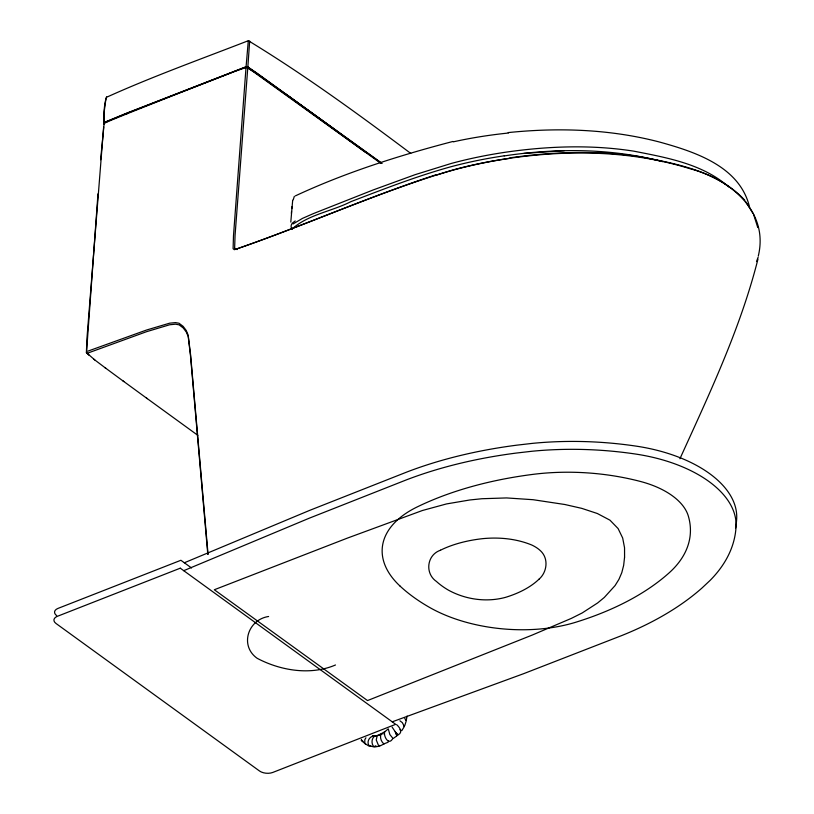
<?xml version="1.0" encoding="UTF-8"?>
<svg xmlns="http://www.w3.org/2000/svg" width="814" height="814" viewBox="0 0 814 814"><rect width="100%" height="100%" fill="white"/><g stroke="black" fill="none" stroke-linecap="round" stroke-linejoin="round"><path stroke-width="1.22" d="M89.214 355.392L86.386 352.594L87.027 337.413L103.643 126.984M86.64 350.59L97.975 193.824M388.482 741.045L388.075 742.266L383.832 743.894C381.094 741.534 379.385 736.924 381.369 733.638L385.093 731.511M388.359 729.13L389.825 734.513L393.091 738.563L396.764 735.958L396.337 733.536L397.853 734.94C403.49 732.529 399.552 727.268 396.642 724.633M290.802 222.08L292.684 200.203M100.61 159.758L104.141 123.453L106.807 122.12M291.371 213.309L291.534 211.447M291.768 208.577L291.931 206.746M293.223 199.817L294.322 196.378M106.034 98.067L104.172 111.833L104.019 123.626L104.192 122.67L106.675 121.408L126.76 113.136L246.082 66.728L248.29 40.873M382.031 163.37L247.843 66.921L249.674 41.026M381.664 163.339L256.491 72.792L247.822 67.104L246.062 66.911L233.486 235.846L233.099 248.687L234.351 249.715C307.977 224.613 378.968 191.687 453.724 169.75A329.751 179.579 4.5 0 1 509.147 158.343C569.383 149.623 631.837 150.529 690.313 168.803C729.822 179.222 769.128 210.897 758.312 255.983M247.822 67.104L235.053 235.47L234.625 248.25L235.836 249.247C303.103 225.926 368.376 196.886 436.101 174.735M392.531 739C388.482 745.716 383.455 736.11 384.605 731.928L388.054 729.069M406.267 720.4L407.092 716.066M757.956 259.137C740.394 328.602 709.442 393.752 679.934 458.74M756.511 261.579L758.139 257.173M104.141 123.453L103.958 124.41M246.062 66.911L126.903 113.258L106.858 121.51L104.375 122.782L104.151 124.349L104.202 123.738M104.131 123.85L104.375 122.782M384.167 743.854L380.158 745.899L378.53 745.512L376.251 739.957L377.106 736.039L380.962 733.74L383.221 733.882M292.287 228.846C308.007 214.601 332.02 211.304 350.793 201.689C383.455 189.163 416.107 176.414 449.847 167.043A326.648 177.91 4.5 0 1 504.283 155.8M365.913 737.779L364.804 739.743L364.814 743.457L368.538 745.848L370.787 745.939M379.843 745.349L378.978 746.265L375.071 746.916L373.25 746C371.347 743.141 371.611 738.847 374.196 736.487L378.123 735.174L379.762 735.48M106.634 96.734C103.856 104.752 103.846 114.214 104.192 122.67M375.875 745.726L373.952 746.947L368.976 745.644C365.985 741.066 370.645 734.737 375.895 736.039M539.092 579.13C546.54 572.669 548.585 560.358 542.134 552.543A34.544 18.814 4.5 0 0 537.688 548.463A34.544 18.814 4.5 0 0 531.715 544.993C516.473 538.736 499.511 537.087 483.18 538.603A100.875 54.945 4.5 0 0 440.506 550.193M293.101 223.952L302.442 218.406L313.37 213.604L373.209 189.937L415.221 174.634L451.2 163.472A331.329 180.454 4.5 0 1 506.644 152.055C548.748 146.082 591.727 144.556 633.852 151.17C666.747 157.641 702.808 163.919 728.622 186.854M295.228 220.94L292.216 223.219L291.259 225.061L291.097 227.014L292.257 229.121M295.309 195.909C345.543 172.436 399.247 155.484 452.94 141.463M403.815 726.149L404.782 725.518L406.196 721.072L404.721 718.223M440.537 550.213C426.841 554.822 424.613 573.351 436.416 581.44A80.464 43.824 4.5 0 0 448.382 590.119C465.567 599.582 486.569 602.523 505.555 597.344A100.875 54.935 4.5 0 0 539.072 579.12M106.624 122.181L113.624 119.22M184.351 562.769L309.839 510.307L407.061 471.947A359.503 195.798 4.5 0 1 516.737 445.177L532.549 443.355A236.518 128.816 4.5 0 1 636.446 446.174A121.093 65.954 4.5 0 1 736.68 518.833A236.518 128.816 4.5 0 1 735.541 528.133M183.73 570.675L309.218 518.213L406.44 479.853A359.503 195.798 4.5 0 1 516.117 453.083L531.929 451.261A236.518 128.816 4.5 0 1 635.826 454.08A121.093 65.954 4.5 0 1 736.049 526.739A236.518 128.816 4.5 0 1 710.093 580.413L702.116 587.901A359.503 195.798 4.5 0 1 621.418 635.683L523.677 673.666L392.236 721.825M113.451 119.282L126.852 113.868M126.699 113.919L148.545 105.23M148.423 105.271L174.501 94.963M174.41 94.994L235.816 71.022L246.011 67.521L247.782 67.694L380.942 163.4M268.6 616.503C247.995 619.505 239.347 645.695 257.183 658.312C280.525 670.655 310.51 675.661 335.48 664.987M87.281 353.266L146.479 331.715L169.658 324.766L175.57 324.176L179.1 324.847L183.231 327.971L186.274 331.99L188.217 336.548L190.507 355.871L207.784 554.151M87.536 351.272L146.551 330.026L169.648 323.178L175.529 322.598L179.039 323.26L183.14 326.353L186.172 330.392L188.176 335.124L190.578 354.701L208.069 554.446M235.083 249.379L235.836 249.247M504.222 155.912C556.715 148.077 611.019 148.097 662.576 161.64M510.154 157.804C553.266 151.74 597.262 150.132 640.414 156.787C677.279 163.858 718.172 171.469 744.8 200.254M523.768 153.429L564.295 150.692M508.18 132.59C558.608 127.401 610.062 129.141 659.289 141.972C695.075 151.831 740.211 166.483 749.623 207.448M246.082 66.728L247.843 66.921M246.896 67.552L256.441 73.402L286.029 94.638M372.507 735.876L374.338 736.283M363.034 741.34L361.131 740.14M365.751 744.23L361.792 740.944L361.467 739.387M397.547 734.798L396.337 733.536L397.853 734.94M234.625 248.25L237.159 249.572M399.939 729.792L401.821 730.626L404.355 726.475L402.299 722.608L399.918 720.807M197.853 435.348L146.398 397.985M191.534 567.979L180.901 560.276L57.998 608.404A9.453 5.149 4.5 0 0 56.665 615.598M286.029 94.221L336.548 130.861M286.009 94.556L365.364 152.177M122.995 380.911L147.293 398.657M104.904 367.592L123.881 381.583M93.925 359.289L105.8 368.264M410.775 153.429C358.16 113.96 304.385 74.796 248.351 40.7C201.262 58.984 152.493 76.516 107.051 97.039M94.811 359.961L86.386 352.594M395.166 731.857L396.713 733.933L392.124 727.116M745.471 201.333L752.869 213.197M753.55 214.275L757.773 227.554M436.508 175.081A330.372 179.284 4.4 0 1 510.439 158.242M453.317 141.84A332.102 170.909 7 0 1 508.465 133.018M624.572 557.132L623.656 565.364L621.784 572.7L618.925 579.375L615.048 585.612L604.324 597.435L597.659 602.93L582.214 612.942L571.326 618.396L532.193 635.083L367.511 700.569L214.316 589.753L347.507 538.064L422.456 510.49L446.52 503.927L469.861 499.969L481.969 498.728L506.562 497.934L533.078 499.704L564.845 504.507L581.766 508.363L597.323 513.502L609.951 520.166L618.111 528.571L622.679 538.023L624.542 547.771L624.572 557.132M180.281 568.182L57.377 616.31A9.453 5.149 4.5 0 0 56.044 623.504L259.493 770.98A9.453 5.149 4.5 0 0 272.771 772.445L395.675 724.318L180.281 568.182M396.713 735.724L396.164 733.414L396.713 735.724M399.918 585.958A181.644 98.932 4.5 0 0 429.405 607.325A118.254 64.408 4.5 0 0 575.966 622.181A299.898 163.339 4.5 0 0 668.925 573.046A160.836 87.597 4.5 0 0 688.359 516.157A75.682 41.219 4.5 0 0 640.547 481.491A160.836 87.597 4.5 0 0 532.824 474.389A299.898 163.339 4.5 0 0 417.063 507A118.254 64.408 4.5 0 0 399.918 585.958"/></g></svg>
